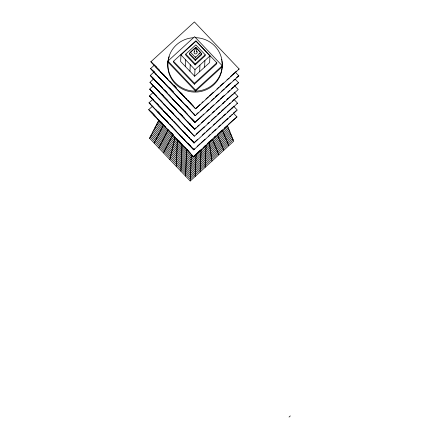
<?xml version="1.0" encoding="UTF-8"?>
<svg xmlns="http://www.w3.org/2000/svg" width="439" height="439" viewBox="0 0 439 439"><rect width="100%" height="100%" fill="white"/><g stroke="black" fill="none" stroke-linecap="round" stroke-linejoin="round"><path stroke-width="0.66" d="M195.415 57.41L190.526 52.263L195.761 47.478L200.65 52.62L195.415 57.41L195.426 56.746M176.258 166.337L177.378 139.75M180.906 171.226L182.026 144.64M185.554 176.116L186.674 149.529M158.786 120.193L149.534 138.23L190.202 181.005L191.322 154.418M195.174 176.456L196.112 154.188M200.151 171.901L201.089 149.633M205.128 167.352L206.067 145.084M167.967 61.054L167.923 62.047L195.553 91.109L222.189 66.75L222.233 65.757L194.603 36.695L167.967 61.054L195.596 90.121L195.553 91.109M173.504 61.262L173.46 62.25L194.373 84.25L216.762 63.77L216.806 62.782L195.893 40.783L173.504 61.262L194.417 83.262L194.373 84.25M180.956 54.908L180.654 61.509L194.658 76.243L209.65 62.53L209.952 55.923L195.948 41.195L180.956 54.908L194.96 69.636L194.658 76.243M185.768 54.085L185.724 55.073L195.125 64.956L205.183 55.758L205.227 54.765L195.832 44.882L185.768 54.085L195.168 63.968L195.125 64.956M185.302 66.399L185.604 59.797M189.346 53.218L189.302 54.206L195.289 60.505L201.693 54.645L201.742 53.651L195.756 47.357L189.346 53.218L195.333 59.512L195.289 60.505M189.95 71.288L190.252 64.681M199.635 71.694L199.937 65.087M204.612 67.14L204.909 60.538M169.871 159.615L175.057 137.303M194.142 51.972L195.816 47.489L197.067 52.076M154.182 143.119L163.434 125.082M158.83 148.003L168.082 129.971M163.478 152.893L172.73 134.861M150.879 61.767L194.411 21.95L239.145 69.005L195.607 108.823L150.879 61.767L159.494 70.465M235.578 72.424L238.832 75.848L195.3 115.666L150.566 68.61L154.544 64.972M235.266 79.267L238.52 82.691L194.987 122.508L150.253 75.453L154.237 71.815M152.684 77.928L153.765 78.773M234.492 85.621L238.212 89.534L194.68 129.351L149.946 82.296L153.924 78.658M234.185 92.464L237.9 96.377L194.367 136.194L149.633 89.139L153.617 85.501M233.872 99.307L237.587 103.22L194.054 143.037L149.326 95.982L153.304 92.344M151.751 98.457L153.76 100.279M195.333 59.512L201.742 53.651M233.559 106.15L237.279 110.063L193.747 149.88L149.013 102.825L152.992 99.187M195.168 63.968L205.227 54.765M233.252 112.993L236.967 116.9L193.434 156.723L148.7 109.668L152.684 106.029M194.96 69.636L209.952 55.923M194.417 83.262L216.806 62.782M158.501 121.784L157.508 122.695L191.168 158.1L193.155 156.279M157.173 124.374L156.18 125.28L191.003 161.92L228.285 127.815M195.596 90.121L222.233 65.757M155.845 126.959L154.852 127.87L190.844 165.733L229.377 130.487M154.517 129.549L153.518 130.46L190.685 169.553L230.464 133.165M151.861 134.729L150.862 135.64L190.361 177.186L232.648 138.51M149.534 138.23L150.533 137.319M195.607 108.823L199.948 104.482M201.94 102.666L202.933 101.755M205.918 99.022L208.404 96.75M209.403 95.839L213.42 92.163M218.957 87.098L216.943 88.941L217.376 88.914M219.966 86.176L223.489 82.949M226.974 79.766L229.191 78.109M230.453 76.578L236.423 71.118M196.65 114.058L198.143 112.691M200.634 110.414L208.591 103.138M211.598 100.388L214.117 98.084M215.121 97.162L218.649 93.941M221.668 91.175L224.175 88.881M225.668 87.52L230.64 82.966M234.624 79.327L233.131 80.694L233.855 80.397M236.61 77.505L238.832 75.848M201.814 115.896L194.85 122.267L150.939 76.079M202.807 114.985L203.806 114.074M206.791 111.341L209.277 109.07M210.281 108.153L213.804 104.926M217.327 101.7L219.341 99.862M220.351 98.94L224.362 95.268M229.833 90.264L227.846 92.086L228.571 91.789M231.326 88.897L238.52 82.691M196.03 127.744L194.537 129.11L151.093 83.41M197.523 126.377L199.015 125.011M201.506 122.733L204.492 120.006L204.629 120.253M204.986 119.551L209.463 115.457M212.487 112.691L214.501 110.847M219.538 106.243L216.01 109.465L216.443 109.443M225.048 101.2L222.557 103.478L223.286 103.187M226.54 99.84L232.011 94.829M234.003 93.013L234.997 92.102M196.222 134.136L204.179 126.855L204.316 127.096M207.663 123.666L209.156 122.3L209.293 122.541M211.17 120.456L215.203 116.769M217.728 114.464L220.246 112.159M221.256 111.237L226.244 106.672M228.73 104.4L230.223 103.033M232.215 101.211L237.9 96.377M197.402 139.607L193.917 142.79L150.006 96.602M202.374 135.058L204.865 132.781M206.357 131.415L210.352 127.76M213.376 124.994L214.885 123.611M216.4 122.229L220.927 118.086M223.429 115.797L225.421 113.975M227.407 112.159L233.877 106.243M193.747 149.88L194.603 148.722M197.089 146.45L200.074 143.718M201.067 142.807L205.051 139.168M210.045 134.603L208.673 136.227M212.059 132.759L216.087 129.071M218.606 126.772L220.619 124.928M222.123 123.551L228.093 118.091M229.586 116.725L230.579 115.814M233.564 113.081L236.056 110.809M192.238 155.28L191.245 156.191L158.172 121.4M193.434 156.723L200.261 150.105M205.238 145.556L203.383 147.619M207.224 143.734L211.746 139.602M213.76 137.758L215.774 135.914M217.289 134.532L222.31 129.939M224.302 128.117L225.794 126.75M228.28 124.478L231.265 121.746M231.765 121.29L236.967 116.9M227.742 126.476L191.086 160.01L156.844 123.99M228.834 129.154L190.927 163.824L155.516 126.575M229.921 131.826L190.762 167.643L154.182 129.165M231.556 135.838L190.521 173.372L152.19 133.05M232.099 137.177L190.444 175.282L151.526 134.345M190.202 181.005L233.735 141.188L227.199 125.142M289.054 417.05L290.3 415.914M198.922 53.553L200.65 52.62M238.415 69.296L239.145 69.005M233.438 73.851L234.168 73.554M228.154 85.243L228.884 84.947M223.182 89.792L223.906 89.501M232.818 87.531L233.548 87.24M222.869 96.635L223.594 96.344M232.511 94.374L233.235 94.083M227.534 98.929L228.258 98.632M227.237 105.766L227.951 105.475M236.862 103.511L237.587 103.22M222.26 110.315L222.974 110.03M231.885 108.06L232.615 107.769M221.936 117.164L222.661 116.873M231.578 114.903L232.302 114.612M226.601 119.457L227.331 119.161M226.288 126.295L227.018 126.004M221.316 130.849L222.041 130.553M216.63 95.779L217.064 95.757M216.323 102.622L216.756 102.6M215.708 116.308L216.131 116.286M215.39 123.15L215.823 123.129M215.077 129.993L215.511 129.971M214.77 136.836L215.203 136.814M173.246 85.298L175.024 86.527M172.62 98.984L179.15 105.475M172.313 105.826L174.091 107.056M172 112.669L173.784 113.899L170.255 110.184M171.687 119.512L172.719 120.22M171.38 126.355L172.406 127.063M171.067 133.193L172.851 134.422M155.527 66.657L159.522 70.284M160.175 71.546L164.641 75.601M164.817 76.435L167.396 78.773L161.354 72.419M150.566 68.61L154.089 71.809M155.214 73.5L155.9 74.125M159.862 78.389L162.441 80.727L158.72 76.82M164.51 83.278L173.504 92.366M150.253 75.453L153.782 78.652M154.901 80.342L159.373 84.398M159.549 85.232L162.128 87.57L156.086 81.215M164.197 90.121L166.776 92.459M149.946 82.296L150.632 82.922M154.594 87.185L157.167 89.523L153.452 85.616M159.242 92.075L163.237 95.702M163.89 96.964L167.885 100.591M149.633 89.139L154.105 93.194M154.281 94.028L156.377 95.932M158.929 98.918L161.975 101.683M163.577 103.807L165.196 105.278M149.326 95.982L151.899 98.32M153.974 100.871L158.441 104.926M158.616 105.761L162.145 108.96M163.264 110.65L167.264 114.277M149.013 102.825L150.643 104.306M152.498 106.49L153.184 107.116M157.146 111.38L160.669 114.579M161.793 116.269L167.682 121.614M148.7 109.668L154.1 114.7M153.348 114.557L155.927 116.895L151.279 112.005M157.996 119.446L161.991 123.074M162.644 124.336L165.223 126.673L158.715 119.831M230.08 133.522L231.013 134.499L190.603 171.462L152.854 131.755M232.258 138.872L233.191 139.849L190.279 179.096L150.198 136.935M155.346 65.823L156.279 66.805M174.146 85.6L176.352 87.921M181.225 93.052L182.619 94.517M170.145 81.665L176.105 87.932M179.31 91.307L184.396 96.657M187.651 100.081L193.231 105.947M151.565 62.393L195.47 108.581M169.421 87.8L173.833 92.442M186.959 106.249L187.887 107.226M153.145 70.953L156.399 74.372M162.902 81.215L164.762 83.174M176.253 95.258L181.762 101.058M185.483 104.97L190.131 109.854L189.747 109.179M193.385 113.278L195.3 115.666M151.252 69.236L195.157 115.424M192.222 118.958L193.155 119.935M164.449 90.017L167.693 93.425M168.609 94.39L170.442 96.317M182.383 108.877L187.497 114.255M190.285 117.186L194.466 121.587M174.974 107.983L176.302 109.377M181.225 114.557L182.619 116.022M189.588 123.354L190.521 124.33M157.634 90.011L159.494 91.97M161.815 94.412L167.841 100.75M170.129 103.16L176.088 109.426M184.396 118.162L180.215 113.767L180.736 114.689M187.651 121.587L193.226 127.453M178.196 118.535L180.424 121.526M186.954 127.754L187.887 128.731M150.314 89.759L194.367 136.194M166.343 113.24L167.27 114.217M184.32 132.15L185.253 133.127M192.222 140.464L193.149 141.44M156.547 103.209L162.128 109.075M164.449 111.522L170.425 117.806M173.635 121.18L179.134 126.97M182.383 130.383L187.491 135.761M190.745 139.185L193.742 142.335M157.897 111.522L159.758 113.481M166.266 120.324L168.104 122.261M181.686 136.551L182.613 137.528M189.588 144.859L190.515 145.836M155.543 109.322L161.118 115.188M163.44 117.63L167.945 122.366M169.728 124.242L176.072 130.915M179.743 134.778L184.857 140.156M187.645 143.092L193.429 149.178M149.699 103.445L193.604 149.633M161.075 122.037L162.002 123.013M171.084 132.567L173.734 135.355M178.585 140.458L179.979 141.923M186.954 149.26L187.881 150.237M167.511 129.082L173.471 135.349M176.681 138.724L181.757 144.069M185.011 147.488L190.125 152.865M149.386 110.288L193.297 156.476M190.438 103.017L190.96 103.933M185.79 98.127L186.317 99.049M181.142 93.238L181.669 94.16M194.082 120.912L194.987 122.508M180.451 99.401L181.356 101.003M185.17 111.813L185.692 112.73M194.153 128.429L194.68 129.351M180.522 106.924L181.044 107.846M189.505 123.54L190.032 124.462M188.814 129.708L189.719 131.305M184.424 125.274L185.071 126.416M193.533 142.115L194.054 143.037M188.885 137.226L189.407 138.148M184.237 132.337L184.759 133.258M192.842 148.283L193.226 148.958M188.578 144.069L189.099 144.991M183.546 138.504L184.451 140.101M188.265 150.912L188.786 151.834M183.617 146.022L184.139 146.944M178.969 141.133L179.491 142.055M222.403 130.136L228.757 145.737M217.431 134.685L223.786 150.286M212.273 138.795L218.809 154.841M209.183 141.621L211.966 161.097M221.904 61.23A27.234 26.713 2.6 0 1 193.369 92.053A27.234 26.713 2.6 0 1 168.823 58.003M168.96 57.553A27.234 26.713 2.6 0 1 169.251 56.669M221.541 59.402A27.234 26.713 2.6 0 1 221.739 60.313M195.031 37.683A27.234 26.713 2.6 0 1 218.962 77.231A27.234 26.713 2.6 0 1 172.143 78.795A27.234 26.713 2.6 0 1 193.133 37.743M196.485 51.237A1.526 1.493 2.6 0 1 196.716 53.448A1.526 1.493 2.6 0 1 194.455 53.437A1.526 1.493 2.6 0 1 194.696 51.231"/></g></svg>
